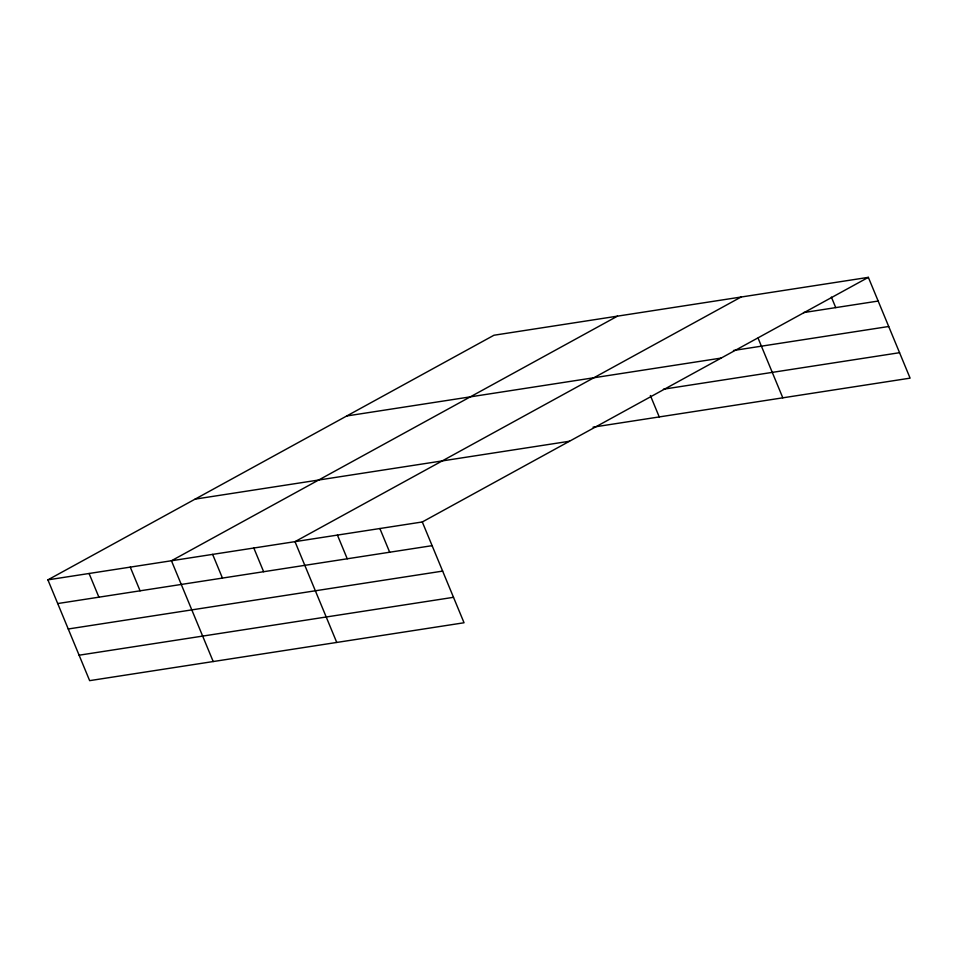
<?xml version="1.0" encoding="UTF-8"?>
<svg xmlns="http://www.w3.org/2000/svg" width="958" height="958" viewBox="0 0 958 958"><rect width="100%" height="100%" fill="white"/><g stroke="black" fill="none" stroke-linecap="round" stroke-linejoin="round"><path stroke-width="1.44" d="M47.9 579.853L422.298 521.966L464.043 622.76L89.645 680.647L47.9 579.853L493.957 335.24L868.355 277.353L910.1 378.147L593.062 427.16M617.503 316.14L171.446 560.753L213.203 661.535M741.061 297.04L295.004 541.653L336.749 642.435M422.298 521.966L868.355 277.353M803.546 312.595L878.175 301.052M733.469 350.496L888.701 326.498M346.76 415.964L721.158 358.076M663.427 389.211L899.562 352.7M195.097 499.13L569.495 441.243M57.72 603.552L432.118 545.665M68.258 628.987L442.656 571.1M79.107 655.2L453.505 597.313M831.376 297.088L835.735 307.614M758.089 338.138L782.806 397.821M650.374 395.51L659.248 416.934M379.871 528.529L389.678 552.227M337.432 535.091L347.251 558.789M253.822 548.024L263.63 571.71M212.64 554.383L222.448 578.081M130.264 567.124L140.084 590.823M89.082 573.495L98.902 597.181"/></g></svg>
